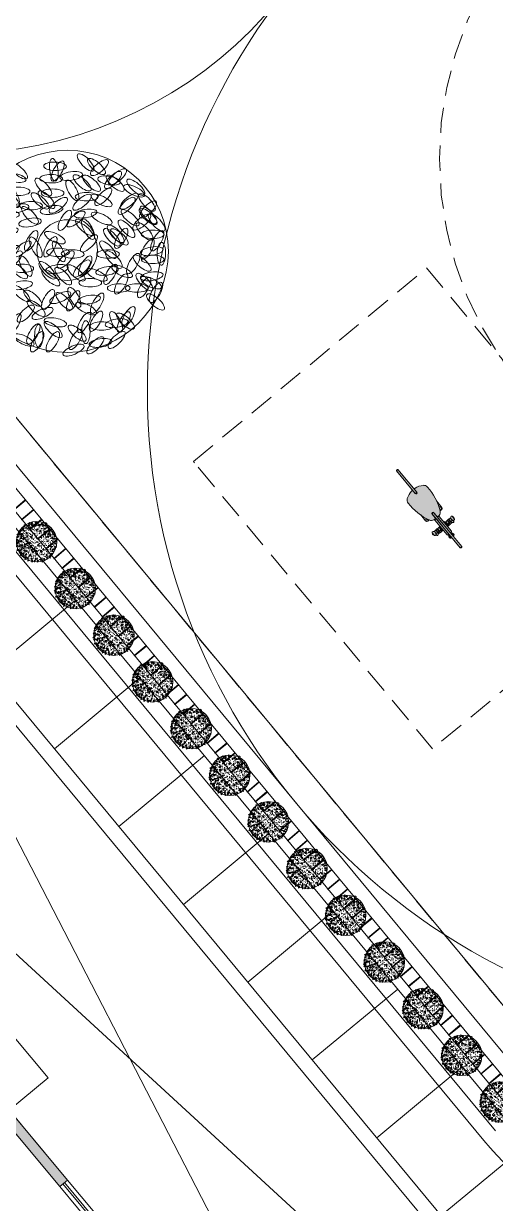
# Model space of a CAD drawing. Header units: millimetres. Extents: x 2471 to 2909, y 1327 to 1568.
# Drawn here: x 2654.38 to 2659.06, y 1367.72 to 1379.4 of the extents above; entities that cross this region are included whole.
import ezdxf

# ---------------------------------------------------------------- set-up
doc = ezdxf.new("R2010")
doc.units = ezdxf.units.MM
for name, pattern in [('HIDDEN', [0.375, 0.25, -0.125]), ('XREF_MOBILIARIO_200612$0$DASHED', [19.05, 12.7, -6.35]), ('XREF_MOBILIARIO_200612$0$HIDDEN2', [0.1875, 0.125, -0.0625]), ('XREF_PISOS_200612$0$DASHED', [19.05, 12.7, -6.35]), ('XREF_PISOS_200612$0$HIDDEN2', [0.1875, 0.125, -0.0625])]:
    doc.linetypes.add(name, pattern=pattern)
doc.layers.get('0').update_dxf_attribs({"color": 251, "lineweight": 9})
for name, color, linetype, lineweight in [('A-MURO BAJO', 251, 'Continuous', 13), ('A-MUROS', 251, 'Continuous', 13), ('A-PLACAS', 251, 'Continuous', 13), ('A-PROYECCIONES', 251, 'HIDDEN', 13), ('A-VIDRIOS', 251, 'Continuous', 13), ('HATCH', 251, 'Continuous', 13), ('XREF_MOBILIARIO_200612$0$A-TECHO-PROY', 251, 'XREF_MOBILIARIO_200612$0$DASHED', 13), ('XREF_MOBILIARIO_200612$0$I-MUEBLES', 251, 'Continuous', 13), ('XREF_PAISAJISMO_200612$0$A-CARP', 251, 'Continuous', 13), ('XREF_PAISAJISMO_200612$0$A-MURO BAJO', 251, 'Continuous', 13), ('XREF_PAISAJISMO_200612$0$A-PISO', 251, 'Continuous', 13), ('XREF_PAISAJISMO_200612$0$A-PISO-BAJO', 251, 'Continuous', 13), ('XREF_PAISAJISMO_200612$0$HATCH', 251, 'Continuous', 13), ('XREF_PISOS_200612$0$A-TECHO-PROY', 251, 'XREF_PISOS_200612$0$DASHED', 13), ('XREF_VEGETACION_200612$0$0_PA_arrayan', 251, 'Continuous', 13), ('XREF_VEGETACION_200612$0$0_PA_ficus', 251, 'Continuous', 13)]:
    doc.layers.add(name, color=color, linetype=linetype, lineweight=lineweight)

# ---------------------------------------------------------------- blocks, each defined once
blk = doc.blocks.new('CERCO_TORRE-A_01_PISO-2')
at = {"layer": 'A-MURO BAJO', "color": 252}
for p, q in [((1.158, 13, 0), (0.058, 13.005, 0)), ((1.153, 12, 0), (0.053, 12.005, 0)), ((1.149, 11, 0), (0.049, 11.005, 0)), ((1.144, 10, 0), (0.044, 10.005, 0)), ((1.14, 9, 0), (0.04, 9.005, 0)), ((1.136, 8, 0), (0.036, 8.005, 0)), ((1.131, 7, 0), (0.031, 7.005, 0)), ((1.127, 6, 0), (0.027, 6.005, 0))]:
    blk.add_line(p, q, dxfattribs=at)
at = {"layer": 'A-MURO BAJO', "color": 252, "elevation": 0}
blk.add_lwpolyline([(3, 0), (1.1, 0), (1.223, 27.745)], dxfattribs=at)
at = {"layer": 'A-MURO BAJO', "color": 4, "elevation": 0}
blk.add_lwpolyline([(3, 0.1), (1.2, 0.1), (1.323, 27.745)], dxfattribs=at)
at = {"layer": 'A-MUROS', "color": 3, "elevation": 0}
blk.add_lwpolyline([(-2.086, 14.8), (-0.084, 14.8), (-0.149, 0.15), (-2, 0.15), (-2, 0), (0, 0), (0.123, 27.75), (-3.686, 27.75)], dxfattribs=at)
at = {"layer": 'A-PROYECCIONES', "linetype": 'Continuous', "ltscale": 0.5}
for p, q in [((-0.084, 14.8, 0), (-3.036, 1.6, 0)), ((-0.149, 0.15, 0), (-2.086, 14.8, 0))]:
    blk.add_line(p, q, dxfattribs=at)
blk = doc.blocks.new('XREF_VEGETACION_200612$0$FICUS')
at = {"color": 251, "lineweight": 9}
blk.add_circle((0.5865, 0.3153), 0.4, dxfattribs=at)
at = {"color": 251, "lineweight": 0}
for centre, major_axis in [((0.6588, 0.667), (-0.031, 0.0328)), ((0.3781, 0.6063), (-0.0444, 0.0083)), ((0.4912, 0.5699), (-0.031, 0.0328)), ((0.5221, 0.6028), (-0.0452, 0.0013)), ((0.7511, 0.5955), (-0.0444, 0.0083)), ((0.3622, 0.5239), (-0.031, 0.0328)), ((0.3716, 0.5343), (-0.0212, 0.0399)), ((0.6061, 0.5569), (-0.0212, 0.0399)), ((0.2948, 0.5127), (-0.0212, 0.0399)), ((0.504, 0.5199), (-0.031, 0.0328)), ((0.9016, 0.5089), (-0.031, 0.0328)), ((0.2644, 0.4918), (-0.0452, 0.0013)), ((0.4384, 0.4579), (-0.031, 0.0328)), ((0.9073, 0.4591), (-0.031, 0.0328)), ((0.9403, 0.4295), (-0.031, 0.0328)), ((0.6683, 0.403), (-0.0212, 0.0399)), ((0.7775, 0.3848), (-0.031, 0.0328)), ((0.8206, 0.4048), (-0.031, 0.0328)), ((0.8922, 0.3941), (-0.031, 0.0328)), ((0.2534, 0.3462), (-0.0212, 0.0399)), ((0.461, 0.332), (-0.0212, 0.0399)), ((0.7629, 0.371), (-0.031, 0.0328)), ((0.2984, 0.3033), (-0.0212, 0.0399)), ((0.5525, 0.3152), (-0.0212, 0.0399)), ((0.7473, 0.3218), (-0.031, 0.0328)), ((0.9588, 0.3057), (0.0013, 0.0452)), ((0.4208, 0.2571), (-0.0212, 0.0399)), ((0.7705, 0.2827), (-0.031, 0.0328)), ((0.2798, 0.2088), (-0.0077, -0.0445)), ((0.5068, 0.2404), (-0.031, 0.0328)), ((0.57, 0.2174), (-0.031, 0.0328)), ((0.2706, 0.1932), (0.031, -0.0328)), ((0.8913, 0.1938), (-0.031, 0.0328)), ((0.5743, 0.118), (-0.031, 0.0328)), ((0.6139, 0.1328), (-0.0212, 0.0399)), ((0.5382, 0.0345), (-0.0444, 0.0083)), ((0.7797, 0.0367), (-0.0212, 0.0399))]:
    blk.add_ellipse(centre, major_axis=major_axis, ratio=0.368421, start_param=3.141593, end_param=9.424778, dxfattribs=at)
for centre, major_axis in [((0.3926, 0.634), (-0.034, 0.0297)), ((0.5377, 0.652), (0.0452, -0.0013)), ((0.7013, 0.6512), (-0.034, 0.0297)), ((0.6447, 0.5865), (-0.034, 0.0297)), ((0.6822, 0.5851), (-0.034, 0.0297)), ((0.7761, 0.5846), (-0.034, 0.0297)), ((0.8507, 0.555), (-0.0407, 0.0197)), ((0.8574, 0.5691), (-0.034, 0.0297)), ((0.4782, 0.5152), (-0.034, 0.0297)), ((0.7223, 0.5169), (-0.0407, 0.0197)), ((0.7223, 0.4456), (-0.0407, 0.0197)), ((0.8349, 0.4486), (-0.034, 0.0297)), ((0.9062, 0.4534), (-0.034, 0.0297)), ((0.6542, 0.4106), (-0.034, 0.0297)), ((0.5369, 0.3696), (-0.0407, 0.0197)), ((0.7921, 0.3726), (-0.034, 0.0297)), ((0.2785, 0.2727), (-0.034, 0.0297)), ((0.6073, 0.3051), (0.0452, -0.0013)), ((0.8824, 0.2688), (-0.034, 0.0297)), ((0.3926, 0.2395), (-0.034, 0.0297)), ((0.521, 0.2109), (-0.034, 0.0297)), ((0.6209, 0.2299), (-0.034, 0.0297)), ((0.7033, 0.2222), (-0.0407, 0.0197)), ((0.8032, 0.2364), (-0.0407, 0.0197)), ((0.9175, 0.1913), (-0.0407, 0.0197)), ((0.4021, 0.1491), (-0.034, 0.0297)), ((0.4497, 0.1301), (-0.034, 0.0297)), ((0.9359, 0.1151), (-0.034, 0.0297)), ((0.463, 0.0902), (-0.034, 0.0297)), ((0.6605, 0.0891), (-0.0407, 0.0197)), ((0.8163, 0.0391), (-0.034, 0.0297)), ((0.5304, 0.0058), (-0.034, 0.0297)), ((0.6255, -0.0084), (-0.034, 0.0297)), ((0.4131, -0.0352), (-0.0407, 0.0197))]:
    blk.add_ellipse(centre, major_axis=major_axis, ratio=0.368421, dxfattribs=at)
at = {"color": 251, "lineweight": 0, "extrusion": (0, 0, -1)}
for centre, major_axis in [((0.5327, 0.6382), (-0.0064, 0.0447)), ((0.5477, 0.6331), (0.0223, 0.0393)), ((0.6016, 0.6138), (0.0446, 0.007)), ((0.7673, 0.598), (0.0319, 0.0319)), ((0.7287, 0.531), (0.0319, 0.0319)), ((0.2625, 0.4863), (0.0223, 0.0393)), ((0.8209, 0.4955), (0.0319, 0.0319)), ((0.906, 0.4813), (0.0319, 0.0319)), ((0.2444, 0.4529), (0.0223, 0.0393)), ((0.2729, 0.4434), (0.0223, 0.0393)), ((0.3889, 0.4862), (0.0446, 0.007)), ((0.5236, 0.4791), (0.0446, 0.007)), ((0.5762, 0.4382), (0.0223, 0.0393)), ((0.6584, 0.4649), (0.0446, 0.007)), ((0.3245, 0.3963), (0.0319, 0.0319)), ((0.4385, 0.4295), (0.0446, 0.007)), ((0.257, 0.3584), (0.0223, 0.0393)), ((0.3103, 0.3466), (0.0319, 0.0319)), ((0.3463, 0.394), (0.0446, 0.007)), ((0.4431, 0.3574), (0.0223, 0.0393)), ((0.5191, 0.3336), (0.0223, 0.0393)), ((0.672, 0.3466), (0.0319, 0.0319)), ((0.7997, 0.3669), (0.0223, 0.0393)), ((0.9424, 0.3574), (0.0223, 0.0393)), ((0.549, 0.3118), (0.0452, 0)), ((0.9208, 0.3161), (0.0446, 0.007)), ((0.9043, 0.3241), (0.0223, 0.0393)), ((0.3741, 0.2828), (0.0319, 0.0319)), ((0.5798, 0.2828), (0.0319, 0.0319)), ((0.6436, 0.2474), (0.0319, 0.0319)), ((0.6571, 0.2575), (0.0223, 0.0393)), ((0.8473, 0.267), (0.0223, 0.0393)), ((0.9249, 0.2834), (0.0452, 0)), ((0.5449, 0.2452), (0.0446, 0.007)), ((0.7435, 0.2381), (0.0446, 0.007)), ((0.7569, 0.2242), (0.0223, 0.0393)), ((0.9208, 0.2168), (0.0446, 0.007)), ((0.3479, 0.1577), (0.0223, 0.0393)), ((0.4031, 0.1814), (0.0446, 0.007)), ((0.7997, 0.1862), (0.0223, 0.0393)), ((0.8906, 0.1722), (0.0223, 0.0393)), ((0.9376, 0.1529), (0.0223, 0.0393)), ((0.3242, 0.1197), (0.0223, 0.0393)), ((0.5096, 0.1244), (0.0223, 0.0393)), ((0.6095, 0.1197), (0.0223, 0.0393)), ((0.6726, 0.1246), (0.0446, 0.007)), ((0.7046, 0.1101), (0.0223, 0.0393)), ((0.4215, 0.0689), (0.0319, 0.0319)), ((0.8282, 0.057), (0.0223, 0.0393)), ((0.3764, 0.0287), (0.0223, 0.0393)), ((0.6527, 0.0336), (0.0223, 0.0393)), ((0.6999, 0.0388), (0.0223, 0.0393)), ((0.7812, 0.0312), (0.0446, 0.007)), ((0.8094, 0.0364), (0.0223, 0.0393)), ((0.4515, -0.0113), (0.0223, 0.0393)), ((0.4667, -0.0426), (0.0223, 0.0393)), ((0.4731, -0.0189), (0, 0.0452)), ((0.5285, -0.0426), (0.0223, 0.0393)), ((0.6189, -0.0331), (0.0223, 0.0393)), ((0.6594, -0.0044), (0, 0.0452)), ((0.7815, -0.0351), (0.0319, 0.0319)), ((0.6972, -0.0563), (0.0319, 0.0319)), ((0.7174, -0.0468), (0.0446, 0.007))]:
    blk.add_ellipse(centre, major_axis=major_axis, ratio=0.368421, start_param=3.141593, end_param=9.424778, dxfattribs=at)
for centre, major_axis in [((0.7137, 0.6467), (0.0348, 0.0288)), ((0.7849, 0.6104), (0.0348, 0.0288)), ((0.2781, 0.5492), (0.0412, 0.0185)), ((0.393, 0.5528), (-0.0452, 0)), ((0.5277, 0.5457), (-0.0452, 0)), ((0.4426, 0.4961), (-0.0452, 0)), ((0.5502, 0.4976), (0.0348, 0.0288)), ((0.6441, 0.5097), (0.0348, 0.0288)), ((0.6625, 0.5316), (-0.0452, 0)), ((0.8313, 0.5135), (0.0348, 0.0288)), ((0.3504, 0.4607), (-0.0452, 0)), ((0.62, 0.4434), (0.0348, 0.0288)), ((0.8813, 0.4312), (0.0348, 0.0288)), ((0.2124, 0.3643), (0.0412, 0.0185)), ((0.9249, 0.3827), (-0.0452, 0)), ((0.3585, 0.3074), (0.0348, 0.0288)), ((0.4066, 0.325), (0.0348, 0.0288)), ((0.7476, 0.3047), (-0.0452, 0)), ((0.3174, 0.2154), (-0.0348, -0.0288)), ((0.4072, 0.248), (-0.0452, 0)), ((0.6767, 0.1913), (-0.0452, 0)), ((0.7901, 0.17), (-0.0452, 0)), ((0.861, 0.17), (-0.0452, 0)), ((0.5581, 0.1323), (0.0412, 0.0185)), ((0.488, 0.0697), (0.0412, 0.0185)), ((0.7215, 0.0198), (-0.0452, 0)), ((0.6107, -0.0757), (0.0412, 0.0185))]:
    blk.add_ellipse(centre, major_axis=major_axis, ratio=0.368421, dxfattribs=at)
blk = doc.blocks.new('XREF_VEGETACION_200612$0$vib 2')
at = {"layer": 'XREF_VEGETACION_200612$0$0_PA_arrayan', "color": 68, "true_color": 0x3d5200}
for points in [[(471.867, 17.283), (471.876, 17.272), (471.89, 17.272), (471.88, 17.287)], [(471.877, 17.31), (471.887, 17.3), (471.901, 17.302), (471.889, 17.315)], [(471.903, 17.319), (471.913, 17.309), (471.928, 17.311), (471.915, 17.324)], [(471.914, 17.348), (471.92, 17.335), (471.935, 17.333), (471.927, 17.349)], [(471.921, 17.304), (471.933, 17.297), (471.946, 17.303), (471.93, 17.312)], [(471.931, 17.375), (471.936, 17.362), (471.95, 17.358), (471.944, 17.375)], [(471.967, 17.324), (471.963, 17.337), (471.949, 17.342), (471.954, 17.325)], [(471.953, 17.281), (471.96, 17.269), (471.975, 17.267), (471.966, 17.282)], [(471.969, 17.37), (471.971, 17.356), (471.984, 17.35), (471.982, 17.367)], [(471.999, 17.403), (471.987, 17.384), (471.995, 17.362), (472.011, 17.386)], [(472.007, 17.349), (472.006, 17.335), (472.018, 17.325), (472.019, 17.343)], [(472.006, 17.319), (472.009, 17.305), (472.023, 17.299), (472.019, 17.317)], [(472.024, 17.409), (472.018, 17.396), (472.025, 17.383), (472.033, 17.399)], [(472.031, 17.389), (472.027, 17.376), (472.037, 17.364), (472.041, 17.382)], [(472.065, 17.376), (472.059, 17.363), (472.066, 17.35), (472.074, 17.367)], [(472.069, 17.417), (472.065, 17.403), (472.073, 17.391), (472.079, 17.408)], [(472.086, 17.325), (472.08, 17.312), (472.088, 17.299), (472.095, 17.316)], [(472.096, 17.408), (472.088, 17.397), (472.092, 17.383), (472.103, 17.397)], [(472.123, 17.381), (472.112, 17.374), (472.11, 17.359), (472.126, 17.369)], [(472.131, 17.309), (472.121, 17.3), (472.122, 17.285), (472.136, 17.297)], [(472.15, 17.398), (472.139, 17.388), (472.141, 17.373), (472.154, 17.385)], [(472.169, 17.375), (472.156, 17.368), (472.154, 17.354), (472.17, 17.362)], [(472.191, 17.298), (472.177, 17.297), (472.169, 17.285), (472.187, 17.286)], [(472.197, 17.333), (472.183, 17.333), (472.174, 17.32), (472.192, 17.321)], [(472.192, 17.403), (472.187, 17.381), (472.203, 17.363), (472.209, 17.392)], [(472.197, 17.384), (472.187, 17.375), (472.188, 17.36), (472.202, 17.372)], [(472.23, 17.353), (472.217, 17.349), (472.212, 17.335), (472.229, 17.34)], [(472.238, 17.305), (472.225, 17.3), (472.221, 17.286), (472.238, 17.292)], [(472.243, 17.337), (472.23, 17.332), (472.225, 17.318), (472.242, 17.324)], [(472.265, 17.328), (472.252, 17.323), (472.248, 17.309), (472.265, 17.315)], [(472.295, 17.296), (472.281, 17.298), (472.271, 17.287), (472.289, 17.285)], [(471.853, 17.149), (471.839, 17.15), (471.829, 17.139), (471.847, 17.137)], [(471.855, 17.199), (471.841, 17.198), (471.833, 17.186), (471.851, 17.186)], [(471.863, 17.233), (471.849, 17.232), (471.841, 17.22), (471.859, 17.221)], [(471.866, 17.168), (471.853, 17.171), (471.841, 17.162), (471.859, 17.157)], [(471.843, 17.259), (471.852, 17.248), (471.867, 17.249), (471.855, 17.263)], [(471.885, 17.182), (471.872, 17.184), (471.861, 17.173), (471.879, 17.171)], [(471.864, 17.264), (471.874, 17.255), (471.889, 17.257), (471.876, 17.269)], [(471.884, 17.218), (471.894, 17.208), (471.909, 17.211), (471.896, 17.223)], [(471.91, 17.177), (471.897, 17.178), (471.886, 17.168), (471.904, 17.166)], [(471.888, 17.242), (471.898, 17.233), (471.913, 17.236), (471.899, 17.248)], [(471.898, 17.271), (471.906, 17.259), (471.92, 17.258), (471.911, 17.273)], [(471.918, 17.21), (471.929, 17.201), (471.943, 17.205), (471.929, 17.216)], [(471.934, 17.13), (471.948, 17.132), (471.954, 17.146), (471.936, 17.142)], [(471.976, 17.183), (471.962, 17.185), (471.951, 17.175), (471.969, 17.172)], [(471.979, 17.151), (471.966, 17.151), (471.957, 17.139), (471.975, 17.139)], [(471.96, 17.239), (471.967, 17.227), (471.982, 17.226), (471.972, 17.241)], [(472.008, 17.165), (471.994, 17.167), (471.984, 17.157), (472.002, 17.154)], [(472.012, 17.239), (472.019, 17.226), (472.033, 17.224), (472.025, 17.24)], [(472.101, 17.14), (472.1, 17.126), (472.112, 17.116), (472.113, 17.134)], [(472.194, 17.265), (472.18, 17.264), (472.171, 17.252), (472.189, 17.252)], [(472.23, 17.232), (472.217, 17.236), (472.205, 17.227), (472.222, 17.222)], [(472.235, 17.274), (472.222, 17.27), (472.216, 17.256), (472.234, 17.261)], [(472.261, 17.259), (472.248, 17.258), (472.239, 17.246), (472.257, 17.247)], [(472.286, 17.215), (472.274, 17.222), (472.26, 17.217), (472.275, 17.207)], [(472.301, 17.266), (472.288, 17.268), (472.277, 17.258), (472.295, 17.255)], [(472.314, 17.211), (472.301, 17.216), (472.289, 17.208), (472.306, 17.201)], [(472.316, 17.247), (472.302, 17.246), (472.294, 17.234), (472.312, 17.235)], [(472.32, 17.152), (472.308, 17.159), (472.295, 17.154), (472.31, 17.144)], [(472.323, 17.177), (472.311, 17.184), (472.298, 17.178), (472.313, 17.169)], [(471.856, 17.126), (471.842, 17.125), (471.834, 17.113), (471.852, 17.114)], [(471.866, 17.076), (471.852, 17.075), (471.844, 17.063), (471.862, 17.064)], [(471.887, 17.121), (471.873, 17.12), (471.865, 17.108), (471.883, 17.108)], [(471.89, 17.066), (471.876, 17.065), (471.868, 17.053), (471.886, 17.054)], [(471.896, 17.05), (471.883, 17.044), (471.88, 17.03), (471.896, 17.037)], [(471.91, 17.081), (471.896, 17.08), (471.888, 17.068), (471.906, 17.069)], [(471.902, 17.026), (471.89, 17.019), (471.888, 17.004), (471.904, 17.013)], [(471.916, 17.133), (471.902, 17.132), (471.894, 17.12), (471.912, 17.121)], [(471.922, 17.107), (471.908, 17.106), (471.9, 17.094), (471.918, 17.095)], [(471.93, 17.035), (471.918, 17.029), (471.915, 17.014), (471.931, 17.022)], [(471.93, 17.01), (471.918, 17.004), (471.915, 16.989), (471.931, 16.997)], [(471.946, 17.074), (471.933, 17.074), (471.924, 17.061), (471.942, 17.062)], [(471.95, 17.12), (471.936, 17.116), (471.931, 17.102), (471.948, 17.107)], [(471.96, 17.025), (471.949, 17.017), (471.948, 17.002), (471.963, 17.012)], [(471.968, 17.066), (471.954, 17.061), (471.949, 17.048), (471.967, 17.053)], [(471.996, 17.107), (471.982, 17.106), (471.974, 17.094), (471.992, 17.094)], [(472.009, 17.017), (471.998, 17.009), (471.999, 16.994), (472.013, 17.005)], [(472.024, 17.124), (472.01, 17.124), (472.002, 17.111), (472.02, 17.112)], [(472.027, 17.082), (472.018, 17.071), (472.021, 17.057), (472.033, 17.071)], [(472.041, 17.057), (472.034, 17.045), (472.04, 17.032), (472.049, 17.047)], [(472.058, 17.096), (472.05, 17.085), (472.055, 17.071), (472.065, 17.085)], [(472.083, 17.067), (472.073, 17.057), (472.075, 17.043), (472.088, 17.055)], [(472.085, 17.034), (472.081, 17.021), (472.09, 17.009), (472.095, 17.026)], [(472.143, 17.038), (472.143, 17.052), (472.131, 17.061), (472.131, 17.043)], [(472.153, 17.081), (472.161, 17.07), (472.176, 17.069), (472.166, 17.084)], [(472.198, 17.007), (472.203, 16.994), (472.217, 16.99), (472.211, 17.007)], [(472.24, 17.009), (472.248, 16.998), (472.263, 16.998), (472.252, 17.012)], [(472.271, 17.106), (472.262, 17.117), (472.248, 17.118), (472.258, 17.103)], [(472.258, 17.028), (472.267, 17.018), (472.282, 17.02), (472.269, 17.033)], [(472.262, 17.059), (472.273, 17.051), (472.287, 17.054), (472.273, 17.066)], [(472.305, 17.076), (472.296, 17.087), (472.281, 17.086), (472.293, 17.072)], [(472.323, 17.103), (472.312, 17.112), (472.298, 17.108), (472.312, 17.097)], [(471.952, 16.993), (471.939, 16.988), (471.935, 16.973), (471.952, 16.98)], [(471.957, 16.973), (471.944, 16.966), (471.942, 16.952), (471.958, 16.96)], [(471.983, 16.985), (471.972, 16.977), (471.972, 16.962), (471.986, 16.973)], [(471.99, 16.957), (471.979, 16.949), (471.978, 16.934), (471.993, 16.945)], [(472.022, 16.974), (472.015, 16.962), (472.021, 16.948), (472.03, 16.964)], [(472.03, 16.948), (472.022, 16.936), (472.027, 16.922), (472.037, 16.937)], [(472.058, 16.949), (472.052, 16.936), (472.059, 16.923), (472.067, 16.94)], [(472.07, 16.975), (472.065, 16.962), (472.072, 16.949), (472.08, 16.966)], [(472.098, 16.949), (472.092, 16.937), (472.099, 16.924), (472.107, 16.94)], [(472.134, 16.968), (472.129, 16.955), (472.138, 16.942), (472.144, 16.96)], [(472.148, 16.948), (472.145, 16.934), (472.155, 16.923), (472.159, 16.941)], [(472.165, 16.966), (472.169, 16.953), (472.183, 16.948), (472.178, 16.965)], [(472.203, 16.981), (472.207, 16.968), (472.22, 16.962), (472.216, 16.98)], [(472.232, 16.992), (472.236, 16.978), (472.25, 16.973), (472.245, 16.99)]]:
    blk.add_lwpolyline(points, close=True, dxfattribs=at)
blk = doc.blocks.new('XREF_VEGETACION_200612$0$ARRAYAN')
at = {"layer": 'XREF_VEGETACION_200612$0$0_PA_arrayan', "true_color": 0x779e00}
h = blk.add_hatch(dxfattribs=at)
h.set_pattern_fill('AR-SAND', color=64, scale=0.0009, style=0)
h.set_pattern_definition([(37.5, (878.080566, 496.464243), (-0.001440028, 0.0440471914), [0, -0.0347472, 0, -0.038862, 0, -0.0371475]), (7.5, (878.080566, 496.46424), (0.040457095, 0.064514259), [0, -0.0187452, 0, -0.0313182, 0, -0.0120015]), (327.5, (878.05245, 496.464243), (0.0711893133, 0.0001293466), [0, -0.01143, 0, -0.041148, 0, -0.053721]), (317.5, (878.05245, 496.46424), (0.068720081, 0.020063639), [0, -0.005715, 0, -0.0269748, 0, -0.030861])])
h.paths.add_polyline_path([(784.315, 808.429, 1), (783.794, 808.429, 1)])
at = {"layer": 'XREF_VEGETACION_200612$0$0_PA_arrayan'}
blk.add_circle((784.058, 808.429), 0.276, dxfattribs=at)
at = {"layer": 'XREF_VEGETACION_200612$0$0_PA_arrayan', "color": 252, "xscale": 1.128600000000005, "yscale": 1.128600000000005, "zscale": 1.128600000000005}
blk.add_blockref('XREF_VEGETACION_200612$0$vib 2', (251.265, 789.051), dxfattribs=at)
blk = doc.blocks.new('XREF_MOBILIARIO_200612$0$EL PERRO')
at = {"true_color": 0xffffff}
h = blk.add_hatch(color=7, dxfattribs=at)
h.dxf.hatch_style = 1
h.paths.add_polyline_path([(0.704, 0.1, 0.243799), (0.663, 0.122, 0.115674), (0.407, 0.069, 0.244759), (0.379, 0.032), (0.377, 0.022, 0.46635), (0.387, 0.01), (0.432, 0.01, -0.926031), (0.432, -0.012), (0.387, -0.012, 0.46635), (0.377, -0.023), (0.379, -0.034, 0.244759), (0.407, -0.07, 0.115674), (0.663, -0.124, 0.243799), (0.704, -0.101, 0.116532), (0.733, -0.023, 0.45148), (0.723, -0.012), (0.692, -0.012, -1), (0.692, 0.01), (0.723, 0.01, 0.45148), (0.733, 0.021, 0.116532)])
h.paths.add_polyline_path([(0.978, 0.008), (0.692, 0.008), (0.692, -0.01), (0.978, -0.01)])
h.paths.add_polyline_path([(0.983, 0.005), (0.978, 0.008), (0.978, -0.01), (0.983, -0.005)])
h.paths.add_polyline_path([(0.692, 0.008, 1), (0.692, -0.01)], flags=17)
h.paths.add_polyline_path([(0.407, 0.068, -0.002915), (0.407, 0.069, -0.04473), (0.503, 0.103), (0.422, 0.103, 0.414214), (0.407, 0.088)], flags=17)
h.paths.add_polyline_path([(0.437, 0.008), (0.005, 0.008), (0.005, -0.01), (0.437, -0.01)])
h.paths.add_polyline_path([(0.373, -0.013), (0.37, -0.01), (0.183, -0.01), (0.178, -0.013), (0.178, -0.025), (0.183, -0.028), (0.37, -0.028), (0.373, -0.025)])
h.paths.add_polyline_path([(0.373, 0.023), (0.37, 0.027), (0.183, 0.027), (0.178, 0.023), (0.178, 0.012), (0.183, 0.008), (0.37, 0.008), (0.373, 0.012)])
h.paths.add_polyline_path([(0.005, 0.008), (0, 0.005), (0, -0.005), (0.005, -0.01)])
h.paths.add_polyline_path([(0.162, -0.025), (0.14, -0.025), (0.152, -0.028)])
h.paths.add_polyline_path([(0.167, -0.02), (0.137, -0.02), (0.14, -0.025), (0.162, -0.025)])
h.paths.add_polyline_path([(0.167, -0.01), (0.137, -0.01), (0.137, -0.02), (0.167, -0.02)])
h.paths.add_polyline_path([(0.167, 0.018), (0.137, 0.018), (0.137, 0.008), (0.167, 0.008)])
h.paths.add_polyline_path([(0.162, 0.023), (0.14, 0.023), (0.137, 0.018), (0.167, 0.018)])
h.paths.add_polyline_path([(0.152, 0.027), (0.14, 0.023), (0.162, 0.023)])
h.paths.add_polyline_path([(0.288, -0.128), (0.262, -0.128), (0.27, -0.132), (0.28, -0.132)])
h.paths.add_polyline_path([(0.292, -0.127), (0.257, -0.127), (0.262, -0.128), (0.288, -0.128)])
h.paths.add_polyline_path([(0.295, -0.113), (0.288, -0.103), (0.262, -0.103), (0.255, -0.113), (0.252, -0.118), (0.252, -0.122), (0.257, -0.127), (0.292, -0.127), (0.298, -0.122), (0.298, -0.118)])
h.paths.add_polyline_path([(0.29, -0.083), (0.26, -0.083), (0.26, -0.102), (0.262, -0.103), (0.288, -0.103), (0.29, -0.102)])
h.paths.add_polyline_path([(0.292, -0.08), (0.258, -0.08), (0.26, -0.083), (0.29, -0.083)])
h.paths.add_polyline_path([(0.292, -0.067), (0.258, -0.067), (0.258, -0.08), (0.292, -0.08)])
h.paths.add_polyline_path([(0.29, -0.063), (0.26, -0.063), (0.258, -0.067), (0.292, -0.067)])
h.paths.add_polyline_path([(0.29, -0.045), (0.288, -0.043), (0.262, -0.043), (0.26, -0.045), (0.26, -0.063), (0.29, -0.063)])
h.paths.add_polyline_path([(0.292, -0.037), (0.3, -0.033), (0.25, -0.033), (0.258, -0.037), (0.262, -0.043), (0.288, -0.043)])
h.paths.add_polyline_path([(0.302, -0.028), (0.248, -0.028), (0.248, -0.033), (0.302, -0.033)])
h.paths.add_polyline_path([(0.258, -0.037), (0.25, -0.033), (0.248, -0.033), (0.248, -0.028), (0.245, -0.028), (0.245, -0.045), (0.26, -0.045), (0.262, -0.043)])
h.paths.add_polyline_path([(0.26, -0.045), (0.245, -0.045), (0.243, -0.048), (0.26, -0.048)])
h.paths.add_polyline_path([(0.26, -0.048), (0.243, -0.048), (0.243, -0.062), (0.26, -0.062)])
h.paths.add_polyline_path([(0.26, -0.062), (0.243, -0.062), (0.245, -0.065), (0.259, -0.065), (0.26, -0.063)])
h.paths.add_polyline_path([(0.258, -0.067), (0.259, -0.065), (0.245, -0.065), (0.245, -0.083), (0.247, -0.085), (0.26, -0.085), (0.26, -0.083), (0.258, -0.08)])
h.paths.add_polyline_path([(0.26, -0.085), (0.247, -0.085), (0.24, -0.095), (0.237, -0.1), (0.237, -0.103), (0.242, -0.108), (0.258, -0.108), (0.262, -0.103), (0.26, -0.102)])
h.paths.add_polyline_path([(0.258, -0.108), (0.242, -0.108), (0.247, -0.11), (0.257, -0.11)])
h.paths.add_polyline_path([(0.257, -0.11), (0.247, -0.11), (0.255, -0.113)])
h.paths.add_polyline_path([(0.433, -0.082), (0.433, -0.083), (0.432, -0.09), (0.425, -0.092), (0.42, -0.088), (0.418, -0.082), (0.423, -0.077, -0.007449), (0.407, -0.07, -0.002915), (0.407, -0.07), (0.407, -0.088, 0.414214), (0.422, -0.103), (0.497, -0.103, -0.029467)], flags=17)
h.paths.add_polyline_path([(0.433, -0.083), (0.433, -0.082, -0.004993), (0.423, -0.077), (0.418, -0.082), (0.42, -0.088), (0.425, -0.092), (0.432, -0.09)], flags=16)
h.paths.add_polyline_path([(0.302, 0.032), (0.248, 0.032), (0.248, 0.027), (0.302, 0.027)])
h.paths.add_polyline_path([(0.288, 0.042), (0.262, 0.042), (0.258, 0.035), (0.25, 0.032), (0.3, 0.032), (0.292, 0.035)])
h.paths.add_polyline_path([(0.29, 0.062), (0.26, 0.062), (0.26, 0.043), (0.262, 0.042), (0.288, 0.042), (0.29, 0.043)])
h.paths.add_polyline_path([(0.292, 0.065), (0.258, 0.065), (0.26, 0.062), (0.29, 0.062)])
h.paths.add_polyline_path([(0.292, 0.078), (0.258, 0.078), (0.258, 0.065), (0.292, 0.065)])
h.paths.add_polyline_path([(0.29, 0.082), (0.26, 0.082), (0.258, 0.078), (0.292, 0.078)])
h.paths.add_polyline_path([(0.29, 0.1), (0.288, 0.102), (0.262, 0.102), (0.26, 0.1), (0.26, 0.082), (0.29, 0.082)])
h.paths.add_polyline_path([(0.295, 0.112), (0.298, 0.117), (0.298, 0.12), (0.292, 0.125), (0.257, 0.125), (0.252, 0.12), (0.252, 0.117), (0.255, 0.112), (0.262, 0.102), (0.288, 0.102)])
h.paths.add_polyline_path([(0.288, 0.127), (0.262, 0.127), (0.257, 0.125), (0.292, 0.125)])
h.paths.add_polyline_path([(0.28, 0.13), (0.27, 0.13), (0.262, 0.127), (0.288, 0.127)])
h.paths.add_polyline_path([(0.255, 0.112), (0.247, 0.108), (0.257, 0.108)])
h.paths.add_polyline_path([(0.257, 0.108), (0.247, 0.108), (0.242, 0.107), (0.258, 0.107)])
h.paths.add_polyline_path([(0.258, 0.107), (0.242, 0.107), (0.237, 0.102), (0.237, 0.098), (0.24, 0.093), (0.247, 0.083), (0.26, 0.083), (0.26, 0.1), (0.262, 0.102)])
h.paths.add_polyline_path([(0.258, 0.078), (0.26, 0.082), (0.26, 0.083), (0.247, 0.083), (0.245, 0.082), (0.245, 0.063), (0.259, 0.063), (0.258, 0.065)])
h.paths.add_polyline_path([(0.259, 0.063), (0.245, 0.063), (0.243, 0.06), (0.26, 0.06), (0.26, 0.062)])
h.paths.add_polyline_path([(0.26, 0.06), (0.243, 0.06), (0.243, 0.047), (0.26, 0.047)])
h.paths.add_polyline_path([(0.26, 0.047), (0.243, 0.047), (0.245, 0.043), (0.26, 0.043)])
h.paths.add_polyline_path([(0.262, 0.042), (0.26, 0.043), (0.245, 0.043), (0.245, 0.027), (0.248, 0.027), (0.248, 0.032), (0.25, 0.032), (0.258, 0.035)])
for p, q in [((0.257, 0.125), (0.262, 0.127)), ((0.288, 0.127), (0.292, 0.125)), ((0.242, 0.107), (0.247, 0.108)), ((0.243, 0.06), (0.26, 0.06)), ((0.26, 0.047), (0.243, 0.047)), ((0.245, 0.063), (0.259, 0.063)), ((0.245, 0.043), (0.26, 0.043)), ((0.258, 0.078), (0.292, 0.078)), ((0.292, 0.065), (0.258, 0.065)), ((0.26, 0.082), (0.29, 0.082)), ((0.26, 0.062), (0.29, 0.062)), ((0.377, 0.022), (0.379, 0.032)), ((0.432, 0.01), (0.387, 0.01)), ((0.407, 0.068), (0.407, 0.088)), ((0.503, 0.103), (0.422, 0.103)), ((0.692, 0.01), (0.723, 0.01)), ((0.242, -0.108), (0.247, -0.11)), ((0.26, -0.048), (0.243, -0.048)), ((0.243, -0.062), (0.26, -0.062)), ((0.245, -0.045), (0.26, -0.045)), ((0.245, -0.065), (0.259, -0.065)), ((0.292, -0.067), (0.258, -0.067)), ((0.258, -0.08), (0.292, -0.08)), ((0.26, -0.063), (0.29, -0.063)), ((0.26, -0.083), (0.29, -0.083)), ((0.377, -0.023), (0.379, -0.034)), ((0.432, -0.012), (0.387, -0.012)), ((0.407, -0.07), (0.407, -0.088)), ((0.497, -0.103), (0.422, -0.103)), ((0.723, -0.012), (0.692, -0.012)), ((0.257, -0.127), (0.262, -0.128)), ((0.288, -0.128), (0.292, -0.127))]:
    blk.add_line(p, q)
for points in [[(0.255, 0.112), (0.262, 0.102), (0.288, 0.102), (0.295, 0.112), (0.298, 0.117), (0.298, 0.12), (0.292, 0.125), (0.257, 0.125), (0.252, 0.12), (0.252, 0.117)], [(0.288, 0.127), (0.28, 0.13), (0.27, 0.13), (0.262, 0.127)], [(0.005, 0.008), (0.437, 0.008), (0.437, -0.01), (0.005, -0.01)], [(0.183, 0.027), (0.178, 0.023), (0.178, 0.012), (0.183, 0.008), (0.37, 0.008), (0.373, 0.012), (0.373, 0.023), (0.37, 0.027)], [(0.262, 0.042), (0.288, 0.042), (0.292, 0.035), (0.3, 0.032), (0.25, 0.032), (0.258, 0.035)], [(0.978, 0.008), (0.692, 0.008), (0.692, -0.01), (0.978, -0.01)], [(0.183, -0.028), (0.178, -0.025), (0.178, -0.013), (0.183, -0.01), (0.37, -0.01), (0.373, -0.013), (0.373, -0.025), (0.37, -0.028)], [(0.262, -0.043), (0.288, -0.043), (0.292, -0.037), (0.3, -0.033), (0.25, -0.033), (0.258, -0.037)], [(0.255, -0.113), (0.262, -0.103), (0.288, -0.103), (0.295, -0.113), (0.298, -0.118), (0.298, -0.122), (0.292, -0.127), (0.257, -0.127), (0.252, -0.122), (0.252, -0.118)], [(0.288, -0.128), (0.28, -0.132), (0.27, -0.132), (0.262, -0.128)]]:
    blk.add_lwpolyline(points, close=True)
for points in [[(0.262, 0.125), (0.262, 0.125)], [(0.27, 0.13), (0.27, 0.13)], [(0.28, 0.13), (0.28, 0.13)], [(0.288, 0.127), (0.288, 0.127)], [(0.005, 0.008), (0, 0.005), (0, -0.005), (0.005, -0.01)], [(0.005, 0.008), (0.005, 0.008)], [(0.137, 0.018), (0.14, 0.023), (0.152, 0.027), (0.162, 0.023), (0.167, 0.018)], [(0.137, 0.008), (0.137, 0.018), (0.167, 0.018), (0.167, 0.008)], [(0.162, 0.023), (0.14, 0.023)], [(0.258, 0.107), (0.242, 0.107), (0.237, 0.102), (0.237, 0.098), (0.24, 0.093), (0.247, 0.083), (0.26, 0.083)], [(0.245, 0.027), (0.245, 0.043), (0.243, 0.047), (0.243, 0.06), (0.245, 0.063), (0.245, 0.082), (0.247, 0.083)], [(0.245, 0.07), (0.245, 0.07)], [(0.245, 0.063), (0.245, 0.063)], [(0.245, 0.042), (0.245, 0.042)], [(0.255, 0.112), (0.255, 0.112), (0.247, 0.108), (0.257, 0.108)], [(0.247, 0.107), (0.247, 0.107)], [(0.248, 0.027), (0.248, 0.032), (0.302, 0.032), (0.302, 0.027)], [(0.248, 0.03), (0.248, 0.03)], [(0.255, 0.112), (0.255, 0.112)], [(0.262, 0.042), (0.26, 0.043), (0.26, 0.062), (0.258, 0.065), (0.258, 0.078), (0.26, 0.082), (0.26, 0.1), (0.262, 0.102)], [(0.26, 0.088), (0.26, 0.088)], [(0.26, 0.082), (0.26, 0.082)], [(0.26, 0.06), (0.26, 0.06)], [(0.26, 0.043), (0.26, 0.043)], [(0.262, 0.042), (0.262, 0.042)], [(0.265, 0.112), (0.265, 0.112)], [(0.272, 0.083), (0.272, 0.083)], [(0.275, 0.063), (0.275, 0.063)], [(0.287, 0.102), (0.287, 0.102)], [(0.288, 0.042), (0.29, 0.043), (0.29, 0.062), (0.292, 0.065), (0.292, 0.078), (0.29, 0.082), (0.29, 0.1), (0.288, 0.102)], [(0.29, 0.082), (0.29, 0.082)], [(0.3, 0.032), (0.3, 0.032)], [(0.368, 0.008), (0.368, 0.008)], [(0.37, 0.008), (0.37, 0.008)], [(0.377, 0.032), (0.377, 0.032)], [(0.377, 0.015), (0.377, 0.015)], [(0.382, 0.047), (0.382, 0.047)], [(0.412, 0.072), (0.407, 0.082), (0.41, 0.093), (0.418, 0.1), (0.43, 0.102), (0.44, 0.095), (0.445, 0.085)], [(0.417, 0.073), (0.412, 0.082), (0.413, 0.09), (0.42, 0.097), (0.43, 0.097), (0.437, 0.092), (0.44, 0.083)], [(0.439, 0.002), (0.439, 0.002)], [(0.44, 0.083), (0.44, 0.083)], [(0.687, 0.003), (0.687, 0.003)], [(0.728, 0.047), (0.728, 0.047)], [(0.978, 0.008), (0.978, 0.008)], [(0.978, 0.008), (0.983, 0.005), (0.983, -0.005), (0.978, -0.01)], [(0.005, -0.01), (0.005, -0.01)], [(0.137, -0.01), (0.137, -0.02), (0.167, -0.02), (0.167, -0.01)], [(0.137, -0.02), (0.14, -0.025), (0.152, -0.028), (0.162, -0.025), (0.167, -0.02)], [(0.162, -0.025), (0.14, -0.025)], [(0.233, -0.013), (0.233, -0.013)], [(0.258, -0.108), (0.242, -0.108), (0.237, -0.103), (0.237, -0.1), (0.24, -0.095), (0.247, -0.085), (0.26, -0.085)], [(0.245, -0.028), (0.245, -0.045), (0.243, -0.048), (0.243, -0.062), (0.245, -0.065), (0.245, -0.083), (0.247, -0.085)], [(0.245, -0.043), (0.245, -0.043)], [(0.245, -0.065), (0.245, -0.065)], [(0.245, -0.072), (0.245, -0.072)], [(0.247, -0.108), (0.247, -0.108)], [(0.255, -0.113), (0.255, -0.113), (0.247, -0.11), (0.257, -0.11)], [(0.248, -0.028), (0.248, -0.033), (0.302, -0.033), (0.302, -0.028)], [(0.248, -0.032), (0.248, -0.032)], [(0.255, -0.113), (0.255, -0.113)], [(0.262, -0.043), (0.26, -0.045), (0.26, -0.063), (0.258, -0.067), (0.258, -0.08), (0.26, -0.083), (0.26, -0.102), (0.262, -0.103)], [(0.26, -0.045), (0.26, -0.045)], [(0.26, -0.062), (0.26, -0.062)], [(0.26, -0.083), (0.26, -0.083)], [(0.26, -0.09), (0.26, -0.09)], [(0.262, -0.043), (0.262, -0.043)], [(0.265, -0.113), (0.265, -0.113)], [(0.272, -0.085), (0.272, -0.085)], [(0.275, -0.065), (0.275, -0.065)], [(0.287, -0.103), (0.287, -0.103)], [(0.288, -0.043), (0.29, -0.045), (0.29, -0.063), (0.292, -0.067), (0.292, -0.08), (0.29, -0.083), (0.29, -0.102), (0.288, -0.103)], [(0.29, -0.083), (0.29, -0.083)], [(0.3, -0.033), (0.3, -0.033)], [(0.367, -0.01), (0.367, -0.01)], [(0.368, -0.01), (0.368, -0.01)], [(0.377, -0.013), (0.377, -0.013)], [(0.377, -0.017), (0.377, -0.017)], [(0.377, -0.033), (0.377, -0.033)], [(0.378, -0.03), (0.378, -0.03)], [(0.382, -0.047), (0.382, -0.047)], [(0.423, -0.077), (0.418, -0.082), (0.42, -0.088), (0.425, -0.092), (0.432, -0.09), (0.433, -0.083), (0.433, -0.082)], [(0.727, -0.057), (0.727, -0.057)], [(0.727, -0.057), (0.727, -0.057)], [(0.728, -0.048), (0.728, -0.048)], [(0.73, -0.047), (0.73, -0.047)], [(0.978, -0.01), (0.978, -0.01)], [(0.262, -0.127), (0.262, -0.127)], [(0.27, -0.132), (0.27, -0.132)], [(0.28, -0.132), (0.28, -0.132)], [(0.288, -0.128), (0.288, -0.128)]]:
    blk.add_lwpolyline(points)
for centre, radius, start, end in [((0.649, -0.451), 0.573, 88.5856, 114.9789), ((0.662, 0.072), 0.05, 33.7802, 88.5856), ((0.387, 0.02), 0.01, 169.992, 270), ((0.428, 0.023), 0.05, 114.9789, 169.992), ((0.422, 0.088), 0.015, 90, 180), ((0.432, -0.001), 0.0109, 274.3987, 85.6013), ((0.692, -0.001), 0.0108, 90, 270), ((0.692, -0.001), 0.00917, 90, 270), ((0.552, -0.002), 0.182, 7.1929, 33.7802), ((0.723, 0.02), 0.01, 270, 7.1929), ((0.387, -0.022), 0.01, 90, 190.008), ((0.428, -0.025), 0.05, 190.008, 245.0211), ((0.649, 0.449), 0.573, 245.0211, 271.4144), ((0.422, -0.088), 0.015, 180, 270), ((0.662, -0.074), 0.05, 271.4144, 326.2198), ((0.552, 0), 0.182, 326.2198, 352.8071), ((0.723, -0.022), 0.01, 352.8071, 90)]:
    blk.add_arc(centre, radius, start, end)
blk = doc.blocks.new('XREF_MOBILIARIO_200612')
at = {"layer": 'XREF_MOBILIARIO_200612$0$A-TECHO-PROY', "linetype": 'XREF_MOBILIARIO_200612$0$HIDDEN2', "ltscale": 2, "elevation": 0}
blk.add_lwpolyline([(102.927, 53.669), (100.625, 51.76), (98.267, 54.589), (98.256, 54.602), (100.565, 56.517), (102.927, 53.669)], dxfattribs=at)
at = {"layer": 'XREF_MOBILIARIO_200612$0$A-TECHO-PROY', "linetype": 'XREF_MOBILIARIO_200612$0$HIDDEN2', "ltscale": 2}
blk.add_circle((104.193, 57.596, 0), 3.5, dxfattribs=at)
at = {"layer": 'XREF_MOBILIARIO_200612$0$I-MUEBLES', "xscale": -1.016949152542373, "yscale": 1.016949152542373, "zscale": 1.016949152542373, "rotation": 309.6644280262178}
blk.add_blockref('XREF_MOBILIARIO_200612$0$EL PERRO', (100.91, 53.751, 0), dxfattribs=at)
blk = doc.blocks.new('XREF_PAISAJISMO_200612$0$baranda banca')
at = {"layer": 'XREF_PAISAJISMO_200612$0$HATCH', "true_color": 0xffffff}
h = blk.add_hatch(dxfattribs=at)
h.set_pattern_fill('ANGLE')
h.set_pattern_definition([(0, (-67.281, -29.5266), (0, 6.985), [5.08, -1.905]), (90, (-67.281, -29.5266), (-6.985, 4e-16), [5.08, -1.905])])
h.paths.add_polyline_path([(-0.119, -0.096), (-0.002, 0.002), (0.002, -0.002), (-0.116, -0.1)])
blk.add_lwpolyline([(-0.119, -0.096), (-0.002, 0.002), (0.002, -0.002), (-0.116, -0.1)], close=True)
blk = doc.blocks.new('*U216')
at = {"layer": 'XREF_PAISAJISMO_200612$0$A-CARP', "rotation": 230.3353759271826}
blk.add_blockref('XREF_PAISAJISMO_200612$0$baranda banca', (0.025, 0, 0), dxfattribs=at)
blk = doc.blocks.new('*U217')
at = {"layer": 'XREF_PAISAJISMO_200612$0$A-MURO BAJO', "color": 0, "linetype": 'ByBlock', "lineweight": -2, "transparency": 16777216, "rotation": 129.6708894672427}
for p in [(96.608, 54.202, 0), (96.688, 54.106, 0), (96.767, 54.009, 0), (96.847, 53.913, 0), (96.927, 53.817, 0), (97.007, 53.721, 0), (97.087, 53.625, 0), (97.166, 53.528, 0), (97.246, 53.432, 0), (97.326, 53.336, 0), (97.406, 53.24, 0), (97.486, 53.143, 0), (97.565, 53.047, 0), (97.645, 52.951, 0), (97.725, 52.855, 0), (97.805, 52.759, 0), (97.885, 52.662, 0), (97.964, 52.566, 0), (98.044, 52.47, 0), (98.124, 52.374, 0), (98.204, 52.278, 0), (98.284, 52.181, 0), (98.363, 52.085, 0), (98.443, 51.989, 0), (98.523, 51.893, 0), (98.603, 51.796, 0), (98.683, 51.7, 0), (98.762, 51.604, 0), (98.842, 51.508, 0), (98.922, 51.412, 0), (99.002, 51.315, 0), (99.082, 51.219, 0), (99.161, 51.123, 0), (99.241, 51.027, 0), (99.321, 50.931, 0), (99.401, 50.834, 0), (99.481, 50.738, 0), (99.56, 50.642, 0), (99.64, 50.546, 0), (99.72, 50.449, 0), (99.8, 50.353, 0), (99.88, 50.257, 0), (99.959, 50.161, 0), (100.039, 50.065, 0), (100.119, 49.968, 0), (100.199, 49.872, 0), (100.279, 49.776, 0), (100.358, 49.68, 0), (100.438, 49.584, 0), (100.518, 49.487, 0), (100.598, 49.391, 0), (100.677, 49.295, 0), (100.757, 49.199, 0), (100.837, 49.102, 0), (100.917, 49.006, 0), (100.997, 48.91, 0), (101.076, 48.814, 0), (101.156, 48.718, 0), (101.236, 48.621, 0), (101.316, 48.525, 0), (101.396, 48.429, 0)]:
    blk.add_blockref('*U216', p, dxfattribs=at)
blk = doc.blocks.new('A$Cda3111fd')
at = {"layer": 'XREF_PAISAJISMO_200612$0$A-MURO BAJO'}
for p, q in [((58.982, 28.242, 0), (72.596, 11.827, 0)), ((58.914, 28.089, 0), (72.48, 11.731, 0))]:
    blk.add_line(p, q, dxfattribs=at)
for points in [[(73.25, 12.37, 0), (59.366, 29.11, 0), (59.23, 28.804, 0)], [(59.23, 28.804, 0), (73.019, 12.178, 0)], [(72.903, 12.083, 0), (59.163, 28.651, 0)]]:
    blk.add_polyline3d(points, dxfattribs=at)
blk.add_arc((75.328, 14.093, 0), 3.7, 219.6709, 314.5407, dxfattribs=at)
at = {"layer": 'XREF_PAISAJISMO_200612$0$A-PISO'}
blk.add_circle((68.353, 20.54, 0), 0.3, dxfattribs=at)
at = {"layer": 'XREF_PAISAJISMO_200612$0$A-PISO-BAJO'}
for centre, radius in [((67.238, 25.639, 0), 4.144), ((75.541, 19.15, 0), 6.393)]:
    blk.add_circle(centre, radius, dxfattribs=at)
at = {"layer": 'XREF_PISOS_200612$0$A-TECHO-PROY', "linetype": 'XREF_PISOS_200612$0$HIDDEN2', "ltscale": 2, "elevation": 0}
blk.add_lwpolyline([(59.366, 29.111), (73.248, 12.369, 0.439366), (77.22, 12.168), (91.405, 26.127, 0.567113), (90.919, 28.128), (83.852, 30.32, -0.598968), (83.25, 33.436), (87.343, 36.762, 0.801804), (86.297, 38.858), (81.245, 37.6, -0.656353), (79.237, 40.222), (81.078, 43.524, 0.697818), (79.609, 45.232), (73.037, 42.775)], format="xyb", dxfattribs=at)
blk.add_blockref('XREF_MOBILIARIO_200612', (-28.652, -36.154, 0))
at = {"layer": 'XREF_PAISAJISMO_200612$0$A-MURO BAJO', "color": 5}
blk.add_blockref('*U217', (-28.652, -36.154, 0), dxfattribs=at)
at = {"layer": 'XREF_VEGETACION_200612$0$0_PA_arrayan', "color": 7, "xscale": 0.7242357440580973, "yscale": 0.7242357440580973, "zscale": 0.7242357440580973}
for p in [(-499.793, -567.839, 0), (-499.41, -568.301, 0), (-499.027, -568.763, 0), (-498.644, -569.225, 0), (-498.261, -569.687, 0), (-497.879, -570.149, 0), (-497.496, -570.61, 0), (-497.113, -571.072, 0), (-496.73, -571.534, 0), (-496.347, -571.996, 0), (-495.964, -572.458, 0), (-495.581, -572.92, 0), (-495.198, -573.382, 0)]:
    blk.add_blockref('XREF_VEGETACION_200612$0$ARRAYAN', p, dxfattribs=at)
at = {"layer": 'XREF_VEGETACION_200612$0$0_PA_ficus', "xscale": 2.49999999999999, "yscale": 2.49999999999999, "zscale": 2.49999999999999}
blk.add_blockref('XREF_VEGETACION_200612$0$FICUS', (66.889, 19.739, 0), dxfattribs=at)
blk = doc.blocks.new('ESTRUCTURAS_PISO-1')
at = {"layer": 'HATCH'}
h = blk.add_hatch(color=256, dxfattribs=at)
h.dxf.hatch_style = 1
h.paths.add_polyline_path([(0.15, 19.45), (0.15, 14.6), (0, 14.6), (0, 19.45)])
h.paths.add_polyline_path([(0.15, 25.95), (-5.75, 25.95), (-5.75, 24.9), (-5.6, 24.9), (-5.6, 25.8), (0, 25.8), (0, 20.55), (-1.4, 20.55), (-1.4, 20.45), (0, 20.45), (0, 19.5), (1.8, 19.5), (1.8, 20.15), (1.7, 20.15), (1.7, 19.65), (0.15, 19.65)])
h.paths.add_polyline_path([(-2.4, 21.4), (-2.3, 21.4), (-2.3, 23.1), (-5.75, 23.1), (-5.75, 21.8), (-5.65, 21.8), (-5.65, 23), (-2.4, 23)], flags=17)
h.paths.add_polyline_path([(-5.75, 20.45), (-2.3, 20.45), (-2.3, 20.6), (-5.75, 20.6)], flags=17)
h.paths.add_polyline_path([(-6.25, 17.5), (-6.25, 17.75), (-5, 17.75), (-5, 17.5)])
h.paths.add_polyline_path([(1.15, 15.1), (1.05, 15.1), (1.05, 13.1), (0.15, 13.1), (0.15, 13.7), (0, 13.7), (0, 13.025), (0, 12.35), (0.15, 12.35), (0.15, 12.95), (1.05, 12.95), (1.05, 10.95), (1.15, 10.95), (1.15, 12.95), (6.4, 12.95), (6.4, 12.6), (6.55, 12.6), (6.55, 13.025), (6.55, 13.45), (6.4, 13.45), (6.4, 13.1), (1.15, 13.1)])
h.paths.add_polyline_path([(0.15, 6.5), (0.15, 11.45), (0, 11.45), (0, 6.6), (-1.45, 6.6), (-1.45, 7.05), (-4.1, 7.05), (-4.1, 6.9), (-1.6, 6.9), (-1.6, 6.45), (0, 6.45), (0, 1.15), (-0.9, 1.15), (-0.9, 1), (0, 1), (0, 0), (4.6, 0), (4.6, 0.15), (0.15, 0.15), (0.15, 6.35), (1.8, 6.35), (1.8, 6.5)])
h.paths.add_polyline_path([(2.7, 5.55), (6.15, 5.55), (6.15, 5.65), (2.7, 5.65)])
h.paths.add_polyline_path([(2.7, 6.45), (2.8, 6.45), (2.8, 8.15), (6.05, 8.15), (6.05, 6.85), (6.15, 6.85), (6.15, 8.25), (2.7, 8.25)])
h.paths.add_polyline_path([(2.8, 3.05), (6.05, 3.05), (6.05, 4.35), (6.15, 4.35), (6.15, 2.9), (2.7, 2.9), (2.7, 4.75), (2.8, 4.75)])
h.paths.add_polyline_path([(-8.4, 9.4), (-8.4, 9.3), (-6.65, 9.3), (-6.65, 8.4), (-7.25, 8.4), (-7.25, 8.25), (-6.5, 8.25), (-6.5, 15.55), (-4, 15.55), (-4, 8.25), (-1.9, 8.25), (-1.9, 8.4), (-3.85, 8.4), (-3.85, 12.1), (-1.2, 12.1), (-1.2, 12.25), (-3.85, 12.25), (-3.85, 13.85), (-1.2, 13.85), (-1.2, 14), (-3.85, 14), (-3.85, 15.7), (-6.65, 15.7), (-6.65, 9.4)])
h.paths.add_polyline_path([(-10.9, 0.4), (-10.75, 0.4), (-10.75, 3.5), (-10.6, 3.5), (-10.6, 0.2), (-10.9, 0.2)])
h.paths.add_polyline_path([(-6.15, 5.25), (-6.3, 5.25), (-6.3, 6.9), (-11.1, 6.9), (-11.1, 7.05), (-4.75, 7.05), (-4.75, 6.9), (-6.15, 6.9)])
h.paths.add_polyline_path([(-12, 6.9), (-12.6, 6.9), (-12.6, 6), (-10.6, 6), (-10.6, 5.9), (-12.6, 5.9), (-12.6, 0.4), (-12.45, 0.4), (-12.45, 0.2), (-12.6, 0.2), (-12.75, 0.2), (-12.75, 6.9), (-14.95, 6.9), (-14.95, 7.05), (-12.6, 7.05), (-12, 7.05)])
h.paths.add_polyline_path([(-6.2, 4.25), (-7.8, 4.25), (-7.8, 0.8), (-6.6, 0.8), (-6.6, 0.7), (-7.9, 0.7), (-7.9, 4.35), (-6.2, 4.35)])
h.paths.add_polyline_path([(-5.3, 4.35), (-5.3, 0.7), (-5.4, 0.7), (-5.4, 4.35)])
h.paths.add_polyline_path([(-2.8, 4.25), (-4.5, 4.25), (-4.5, 4.35), (-2.7, 4.35), (-2.7, 0.7), (-4.1, 0.7), (-4.1, 0.8), (-2.8, 0.8)])
h.paths.add_polyline_path([(-8.1, 14.9), (-8.4, 14.9), (-8.4, 11.8), (-8.25, 11.8), (-8.25, 14.7), (-8.1, 14.7)])
h.paths.add_polyline_path([(-16.3, 11.05), (-14.6, 11.05), (-14.6, 10.95), (-16.4, 10.95), (-16.4, 14.4), (-15, 14.4), (-15, 14.3), (-16.3, 14.3)])
h.paths.add_polyline_path([(-12.8, 10.05), (-12.8, 8.4), (-8.15, 8.4), (-8.15, 8.25), (-14.35, 8.25), (-14.35, 8.4), (-12.95, 8.4), (-12.95, 10.05)])
h.paths.add_polyline_path([(-13.7, 10.95), (-13.7, 14.4), (-13.8, 14.4), (-13.8, 10.95)])
h.paths.add_polyline_path([(-19.1, 8.4), (-19.1, 13.15), (-18.2, 13.15), (-18.2, 13.3), (-19.25, 13.3), (-19.25, 8.25), (-15, 8.25), (-15, 8.4)])
h.paths.add_polyline_path([(-11.2, 11.05), (-11.2, 14.3), (-12.45, 14.3), (-12.45, 14.4), (-11.1, 14.4), (-11.1, 10.95), (-12.9, 10.95), (-12.9, 11.05)])
h.paths.add_polyline_path([(-19.1, 0.85), (-17.8, 0.85), (-17.8, 0.7), (-19.25, 0.7), (-19.25, 7.05), (-17.65, 7.05), (-17.65, 6.9), (-19.1, 6.9), (-19.1, 4.6), (-16.9, 4.6), (-16.9, 4.5), (-19.1, 4.5)])
h.paths.add_polyline_path([(-16, 0.7), (-15.85, 0.7), (-15.85, 4.5), (-16, 4.5)])
h.paths.add_polyline_path([(-23.712, 4.695), (-26.833, 2.527), (-26.776, 2.445), (-23.655, 4.613)])
h.paths.add_polyline_path([(-26.524, 11.812), (-27.665, 13.455), (-27.542, 13.54), (-26.401, 11.898), (-25.785, 12.326), (-25.357, 11.71), (-25.48, 11.624), (-25.823, 12.117), (-26.562, 11.603), (-25.421, 9.961), (-25.503, 9.904), (-26.644, 11.546), (-30.874, 8.608), (-30.674, 8.321), (-30.797, 8.235), (-31.282, 8.934), (-31.159, 9.019), (-30.96, 8.732)])
h.paths.add_polyline_path([(-22.35, 2.3), (-22.95, 2.3), (-22.95, 2.371), (-23.773, 3.556), (-23.198, 3.956), (-23.141, 3.874), (-23.634, 3.531), (-22.848, 2.4), (-22.25, 2.4), (-22.25, 0.2), (-22.95, 0.2), (-22.95, 0.3), (-22.35, 0.3)])
h.paths.add_polyline_path([(-25.968, 1.545), (-26.091, 1.46), (-25.216, 0.2), (-24.15, 0.2), (-24.15, 0.35), (-25.138, 0.35)])
h.paths.add_polyline_path([(-24.25, 5.295), (-25.22, 6.691), (-28.177, 4.638), (-27.435, 3.57), (-27.517, 3.513), (-28.316, 4.663), (-25.195, 6.83), (-24.168, 5.352)])
h.paths.add_polyline_path([(-19.4, 0.7), (-20.45, 0.7), (-20.45, 0.85), (-19.55, 0.85), (-19.55, 6.9), (-20.8, 6.9), (-20.8, 7.05), (-19.4, 7.05)])
h.paths.add_polyline_path([(-24.967, 10.885), (-23.142, 8.257), (-24.456, 7.344), (-24.399, 7.262), (-23.249, 8.06), (-22.443, 6.9), (-21.2, 6.9), (-21.2, 7.05), (-22.364, 7.05), (-23.097, 8.105), (-22.933, 8.219), (-24.844, 10.97)])
h.paths.add_polyline_path([(-29.636, 12.086), (-29.551, 11.963), (-32.015, 10.251), (-31.929, 10.128), (-32.135, 9.985), (-32.306, 10.232)])
h.paths.add_polyline_path([(-36.78, 20.091), (-32.919, 22.772), (-33.005, 22.896), (-36.988, 20.129), (-36.389, 19.267), (-36.266, 19.352)])
h.paths.add_polyline_path([(-33.458, 18.99), (-32.488, 17.593), (-32.406, 17.65), (-33.432, 19.129), (-36.43, 17.047), (-35.632, 15.897), (-35.549, 15.954), (-36.291, 17.021)])
h.paths.add_polyline_path([(-31.949, 16.993), (-34.947, 14.911), (-34.89, 14.829), (-31.892, 16.911)])
h.paths.add_polyline_path([(-33.41, 12.874), (-34.123, 13.9), (-34.205, 13.843), (-33.435, 12.735), (-30.438, 14.817), (-31.436, 16.254), (-31.518, 16.197), (-30.577, 14.842)])
h.paths.add_polyline_path([(-26.394, 13.729), (-26.518, 13.643), (-29.256, 17.586), (-29.133, 17.671)])
h.paths.add_polyline_path([(6.4, 14.95), (3.55, 14.95), (3.55, 15.1), (6.65, 15.1), (6.65, 14.8), (6.4, 14.8)])
h.paths.add_polyline_path([(2.7, 20.4), (6.15, 20.4), (6.15, 20.5), (2.7, 20.5)])
h.paths.add_polyline_path([(6.15, 17.8), (6.15, 19.2), (6.05, 19.2), (6.05, 17.9), (2.8, 17.9), (2.8, 19.6), (2.7, 19.6), (2.7, 17.8)])
h.paths.add_polyline_path([(5.05, 25.95), (0.2, 25.95), (0.2, 25.8), (4.9, 25.8), (4.9, 24.9), (5.05, 24.9)])
h.paths.add_polyline_path([(2.7, 23.1), (2.7, 21.3), (2.8, 21.3), (2.8, 23), (6.05, 23), (6.05, 21.7), (6.15, 21.7), (6.15, 23.1)])
h.paths.add_polyline_path([(-23.752, 12.642), (-22.012, 10.137), (-22.546, 9.766), (-22.632, 9.889), (-22.221, 10.174), (-23.876, 12.556), (-24.286, 12.271), (-25.712, 14.324), (-25.589, 14.41), (-24.249, 12.48), (-23.222, 13.193), (-24.505, 15.041), (-24.916, 14.756), (-24.973, 14.838), (-24.439, 15.208), (-23.099, 13.278), (-18.787, 16.273), (-18.872, 16.396), (-18.708, 16.511), (-18.537, 16.264)])
h.paths.add_polyline_path([(-20.042, 18.08), (-19.956, 17.957), (-19.792, 18.071), (-19.963, 18.317), (-22.468, 16.578), (-22.383, 16.454)])
h.paths.add_polyline_path([(-29.161, 17.712), (-30.64, 16.685), (-30.725, 16.809), (-29.37, 17.75), (-32.964, 22.924), (-27.543, 26.689), (-26.802, 25.621), (-26.925, 25.536), (-27.581, 26.48), (-32.755, 22.887), (-29.846, 18.698), (-28.491, 19.639), (-28.434, 19.557), (-29.789, 18.616)])
h.paths.add_polyline_path([(-27.495, 19.783), (-27.438, 19.701), (-24.522, 21.726), (-24.579, 21.808)])
h.paths.add_polyline_path([(-27.869, 20.497), (-27.951, 20.44), (-28.978, 21.918), (-25.775, 24.143), (-25.718, 24.061), (-26.005, 23.861), (-25.264, 22.794), (-25.346, 22.737), (-26.087, 23.804), (-28.839, 21.893)])
h.paths.add_polyline_path([(-26.981, 19.044), (-26.011, 17.647), (-23.096, 19.673), (-23.837, 20.74), (-23.919, 20.683), (-23.235, 19.698), (-25.986, 17.787), (-26.899, 19.101)])
h.paths.add_polyline_path([(6.4, 11.25), (6.4, 11.1), (3.55, 11.1), (3.55, 10.95), (6.65, 10.95), (6.65, 11.25)])
edge = h.paths.add_edge_path()
edge.add_line((-29.938, 6.823), (-27.474, 8.535))
edge.add_line((-27.474, 8.535), (-27.56, 8.658))
edge.add_line((-27.56, 8.658), (-29.819, 7.089))
edge.add_line((-29.819, 7.089), (-29.904, 7.212))
edge.add_line((-29.904, 7.212), (-30.109, 7.07))
edge.add_line((-30.109, 7.07), (-29.938, 6.823))
edge = h.paths.add_edge_path(flags=17)
edge.add_line((-6.65, 15.7), (-6.25, 15.7))
h.paths.add_polyline_path([(-1.45, 15.4), (-1.45, 16.25), (-1.2, 16.25), (-1.2, 15.4)])
h.paths.add_polyline_path([(-2.6, 17.5), (-2.6, 17.75), (-1.5, 17.75), (-1.5, 17.5)])
h.paths.add_polyline_path([(-17.35, 7.05), (-15.85, 7.05), (-15.85, 6.9), (-17.35, 6.9)])
at = {"layer": 'A-PLACAS', "elevation": 0}
blk.add_lwpolyline([(2.7, 6.45), (2.8, 6.45), (2.8, 8.15), (6.05, 8.15), (6.05, 6.85), (6.15, 6.85), (6.15, 8.25), (2.7, 8.25)], close=True, dxfattribs=at)

msp = doc.modelspace()

# ---------------------------------------------------------------- linework, layer by layer
at = {"layer": 'A-MURO BAJO'}
for p, q in [((2655.588, 1367.034, 0), (2654.818, 1367.954, 0)), ((2655.511, 1366.97, 0), (2654.741, 1367.89, 0))]:
    msp.add_line(p, q, dxfattribs=at)
at = {"layer": 'A-MURO BAJO', "color": 4, "elevation": 0}
msp.add_lwpolyline([(2652.57, 1371.42), (2654.624, 1368.966), (2654.24, 1368.645)], dxfattribs=at)
at = {"layer": 'A-MUROS'}
for p, q in [((2654.818, 1367.954, 0), (2653.919, 1369.028, 0)), ((2654.741, 1367.89, 0), (2653.907, 1368.887, 0)), ((2654.741, 1367.89, 0), (2654.818, 1367.954, 0))]:
    msp.add_line(p, q, dxfattribs=at)
at = {"layer": 'A-VIDRIOS'}
for p, q in [((2655.542, 1366.996, 0), (2654.772, 1367.916, 0)), ((2655.557, 1367.009, 0), (2654.787, 1367.929, 0))]:
    msp.add_line(p, q, dxfattribs=at)

# ---------------------------------------------------------------- block references
msp.add_blockref('A$Cda3111fd', (2586.461, 1356.615, 0))
for name, p, rotation in [('CERCO_TORRE-A_01_PISO-2', (2662.352, 1362.98, 0), 39.92553827807826), ('ESTRUCTURAS_PISO-1', (2654.498, 1358.754, 0), 39.92553829717861)]:
    msp.add_blockref(name, p, dxfattribs=dict(rotation=rotation))

doc.saveas('drawing.dxf')
